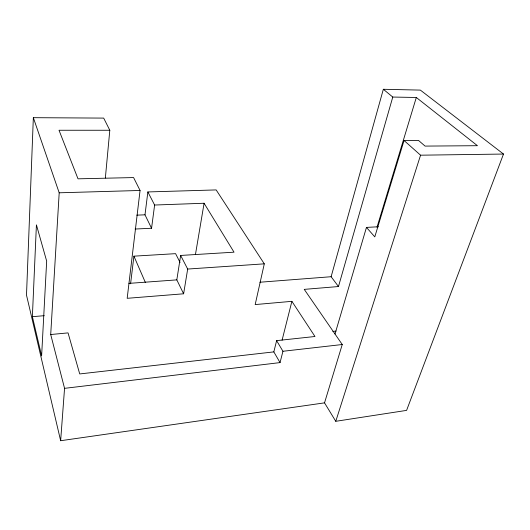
<?xml version="1.0" encoding="UTF-8"?>
<svg xmlns="http://www.w3.org/2000/svg" width="530" height="530" viewBox="0 0 530 530"><rect width="100%" height="100%" fill="white"/><g stroke="black" fill="none" stroke-linecap="round" stroke-linejoin="round"><path stroke-width="0.79" d="M105.357 177.994L109.803 130.261L103.688 118.097L33.344 117.686L26.5 295.144L60.645 440.721L324.532 402.86L342.248 344.52L304.246 289.373L338.471 286.538L392.776 97.05L383.342 89.278L331.124 276.72L338.471 286.538M32.376 316.688L36.418 224.833L46.666 261.104L41.618 355.895L32.376 316.688L44.248 315.681M60.645 440.721L64.554 388.344L50.708 334.523L59.194 192.801L33.344 117.686M109.803 130.261L59.015 130.254L78.009 178.822L133.58 177.57L140.066 190.469L127.174 298.31L183.619 293.792L187.68 269.055L180.65 255.447L234.022 252.181L204.09 203.248L154.621 205.031L147.863 191.94L216.16 189.919L264.291 263.841L255.182 304.578L291.891 301.331L314.972 336.497L276.62 340.638L273.831 351.893L280.045 362.6L64.554 388.344M130.585 283.769L133.924 256.162L175.589 253.658L180.061 262.449M135.077 229.033L151.56 228.258L144.988 214.822L147.863 191.94M151.56 228.258L154.621 205.031M183.619 293.792L176.815 279.88L180.65 255.447M195.464 254.453L204.09 203.248M282.079 340.2L291.891 301.331M280.045 362.6L282.94 351.271L276.62 340.638M335.006 334.019L366.462 227.397L378.393 226.774M377.009 227.211L416.315 97.48L392.776 97.05M416.315 97.48L477.437 145.697L425.067 146.095L418.501 140.41L404.039 140.49L374.79 236.87L366.462 227.397M383.342 89.278L420.363 90.107L503.5 154.051L406.589 410.386L335.775 421.304L420.562 155.191L404.039 140.49M273.831 351.893L79.719 373.942L68.052 332.893L50.708 334.523M282.94 351.271L342.248 344.52M332.847 331.429L336.099 331.078M259.885 282.232L331.124 276.72M128.922 283.378L176.815 279.88M187.68 269.055L264.291 263.841M136.793 215.153L144.988 214.822M59.194 192.801L140.066 190.469M420.562 155.191L503.5 154.051M324.532 402.86L335.775 421.304M133.924 256.162L145.379 282.49"/></g></svg>
